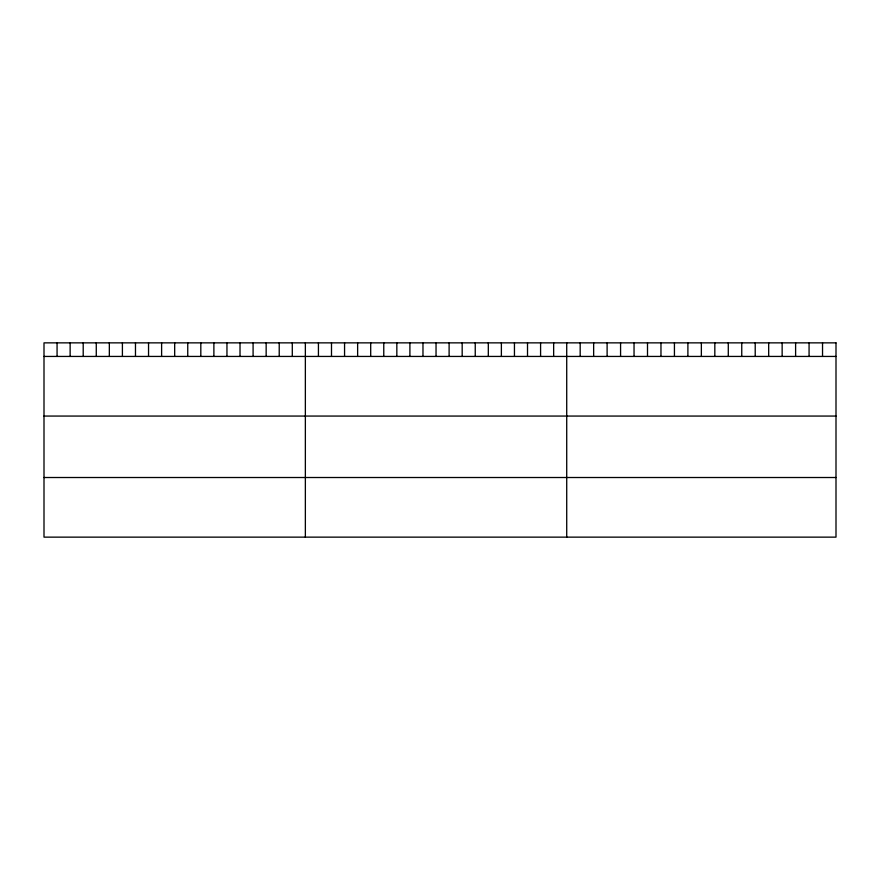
<?xml version="1.0" encoding="UTF-8"?>
<svg xmlns="http://www.w3.org/2000/svg" width="880" height="880" viewBox="0 0 880 880"><rect width="100%" height="100%" fill="white"/><g stroke="black" fill="none" stroke-linecap="round" stroke-linejoin="round"><path stroke-width="1.32" d="M44 356.433L836 356.433M44 416.064L836 416.064M44 477.51L836 477.51M822.536 342.859L822.536 356.433M809.072 342.859L809.072 356.433M795.608 342.859L795.608 356.433M782.144 342.859L782.144 356.433M768.68 342.859L768.68 356.433M755.216 342.859L755.216 356.433M741.752 342.859L741.752 356.433M728.288 342.859L728.288 356.433M714.824 342.859L714.824 356.433M701.36 342.859L701.36 356.433M687.896 342.859L687.896 356.433M674.432 342.859L674.432 356.433M660.968 342.859L660.968 356.433M647.504 342.859L647.504 356.433M634.04 342.859L634.04 356.433M620.576 342.859L620.576 356.433M607.112 342.859L607.112 356.433M593.648 342.859L593.648 356.433M580.184 342.859L580.184 356.433M566.72 342.859L566.72 537.141M553.652 342.859L553.652 356.433M540.584 342.859L540.584 356.433M527.516 342.859L527.516 356.433M514.448 342.859L514.448 356.433M501.38 342.859L501.38 356.433M488.312 342.859L488.312 356.433M475.244 342.859L475.244 356.433M462.176 342.859L462.176 356.433M449.108 342.859L449.108 356.433M436.04 342.859L436.04 356.433M422.972 342.859L422.972 356.433M409.904 342.859L409.904 356.433M396.836 342.859L396.836 356.433M383.768 342.859L383.768 356.433M370.7 342.859L370.7 356.433M357.632 342.859L357.632 356.433M344.564 342.859L344.564 356.433M331.496 342.859L331.496 356.433M318.428 342.859L318.428 356.433M305.36 342.859L305.36 537.141M292.292 342.859L292.292 356.433M279.224 342.859L279.224 356.433M266.156 342.859L266.156 356.433M253.088 342.859L253.088 356.433M240.02 342.859L240.02 356.433M226.952 342.859L226.952 356.433M213.884 342.859L213.884 356.433M200.816 342.859L200.816 356.433M187.748 342.859L187.748 356.433M174.68 342.859L174.68 356.433M161.612 342.859L161.612 356.433M148.544 342.859L148.544 356.433M135.476 342.859L135.476 356.433M122.408 342.859L122.408 356.433M109.34 342.859L109.34 356.433M96.272 342.859L96.272 356.433M83.204 342.859L83.204 356.433M70.136 342.859L70.136 356.433M57.068 342.859L57.068 356.433M836 342.859L44 342.859L44 537.141L836 537.141L836 342.859"/></g></svg>
